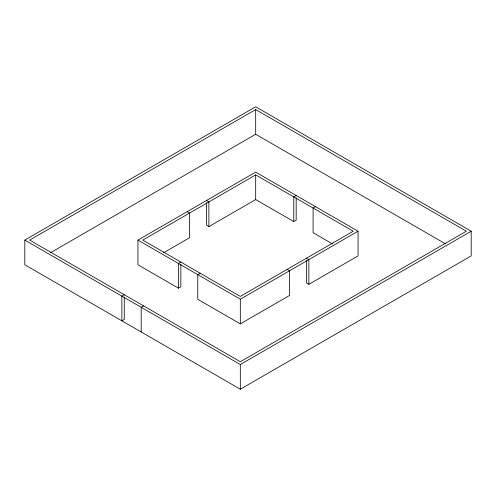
<?xml version="1.0" encoding="UTF-8"?>
<svg xmlns="http://www.w3.org/2000/svg" width="496" height="496" viewBox="0 0 496 496"><rect width="100%" height="100%" fill="white"/><g stroke="black" fill="none" stroke-linecap="round" stroke-linejoin="round"><path stroke-width="0.74" d="M24.8 240.089L255.682 106.789L471.2 231.223L471.2 255.911L240.318 389.211L24.8 264.777L24.8 240.089L240.318 364.517L471.2 231.223M255.682 109.573L29.624 240.089L240.318 361.733L466.376 231.223L255.682 109.573L255.682 134.267L50.418 252.774M180.848 264.393L180.848 286.769L178.442 288.157L137.944 264.777L137.944 240.089L255.682 172.118L358.056 231.223L358.056 255.911L308.847 284.32L306.441 282.931L306.441 260.555M255.682 174.896L142.761 240.089L240.318 296.416L353.239 231.223L255.682 174.896L255.682 199.584L208.884 226.604L206.472 225.215L206.472 202.839M163.488 252.811L189.559 237.758L189.559 213.069L187.153 211.68M124.279 294.742L121.867 296.131L121.867 320.819L124.279 319.43L124.279 297.054M180.848 262.08L178.442 263.469L178.442 288.157M296.174 195.498L293.768 196.887L293.768 221.576L296.174 220.187L296.174 197.811M143.604 305.902L141.199 307.291L141.199 331.979M200.179 273.24L197.768 274.629L197.768 299.317L240.318 323.882L289.528 295.473L289.528 270.785L287.116 269.396M315.506 206.652L313.1 208.047L313.1 232.736L332.5 243.939M137.944 240.089L240.318 299.193L358.056 231.223M255.682 134.267L445.575 243.902M255.682 199.584L293.768 221.576M206.472 200.527L208.884 201.915L208.884 226.604M306.441 258.242L308.847 259.631L308.847 284.32M240.318 299.193L240.318 323.882M240.318 364.517L240.318 389.211"/></g></svg>
